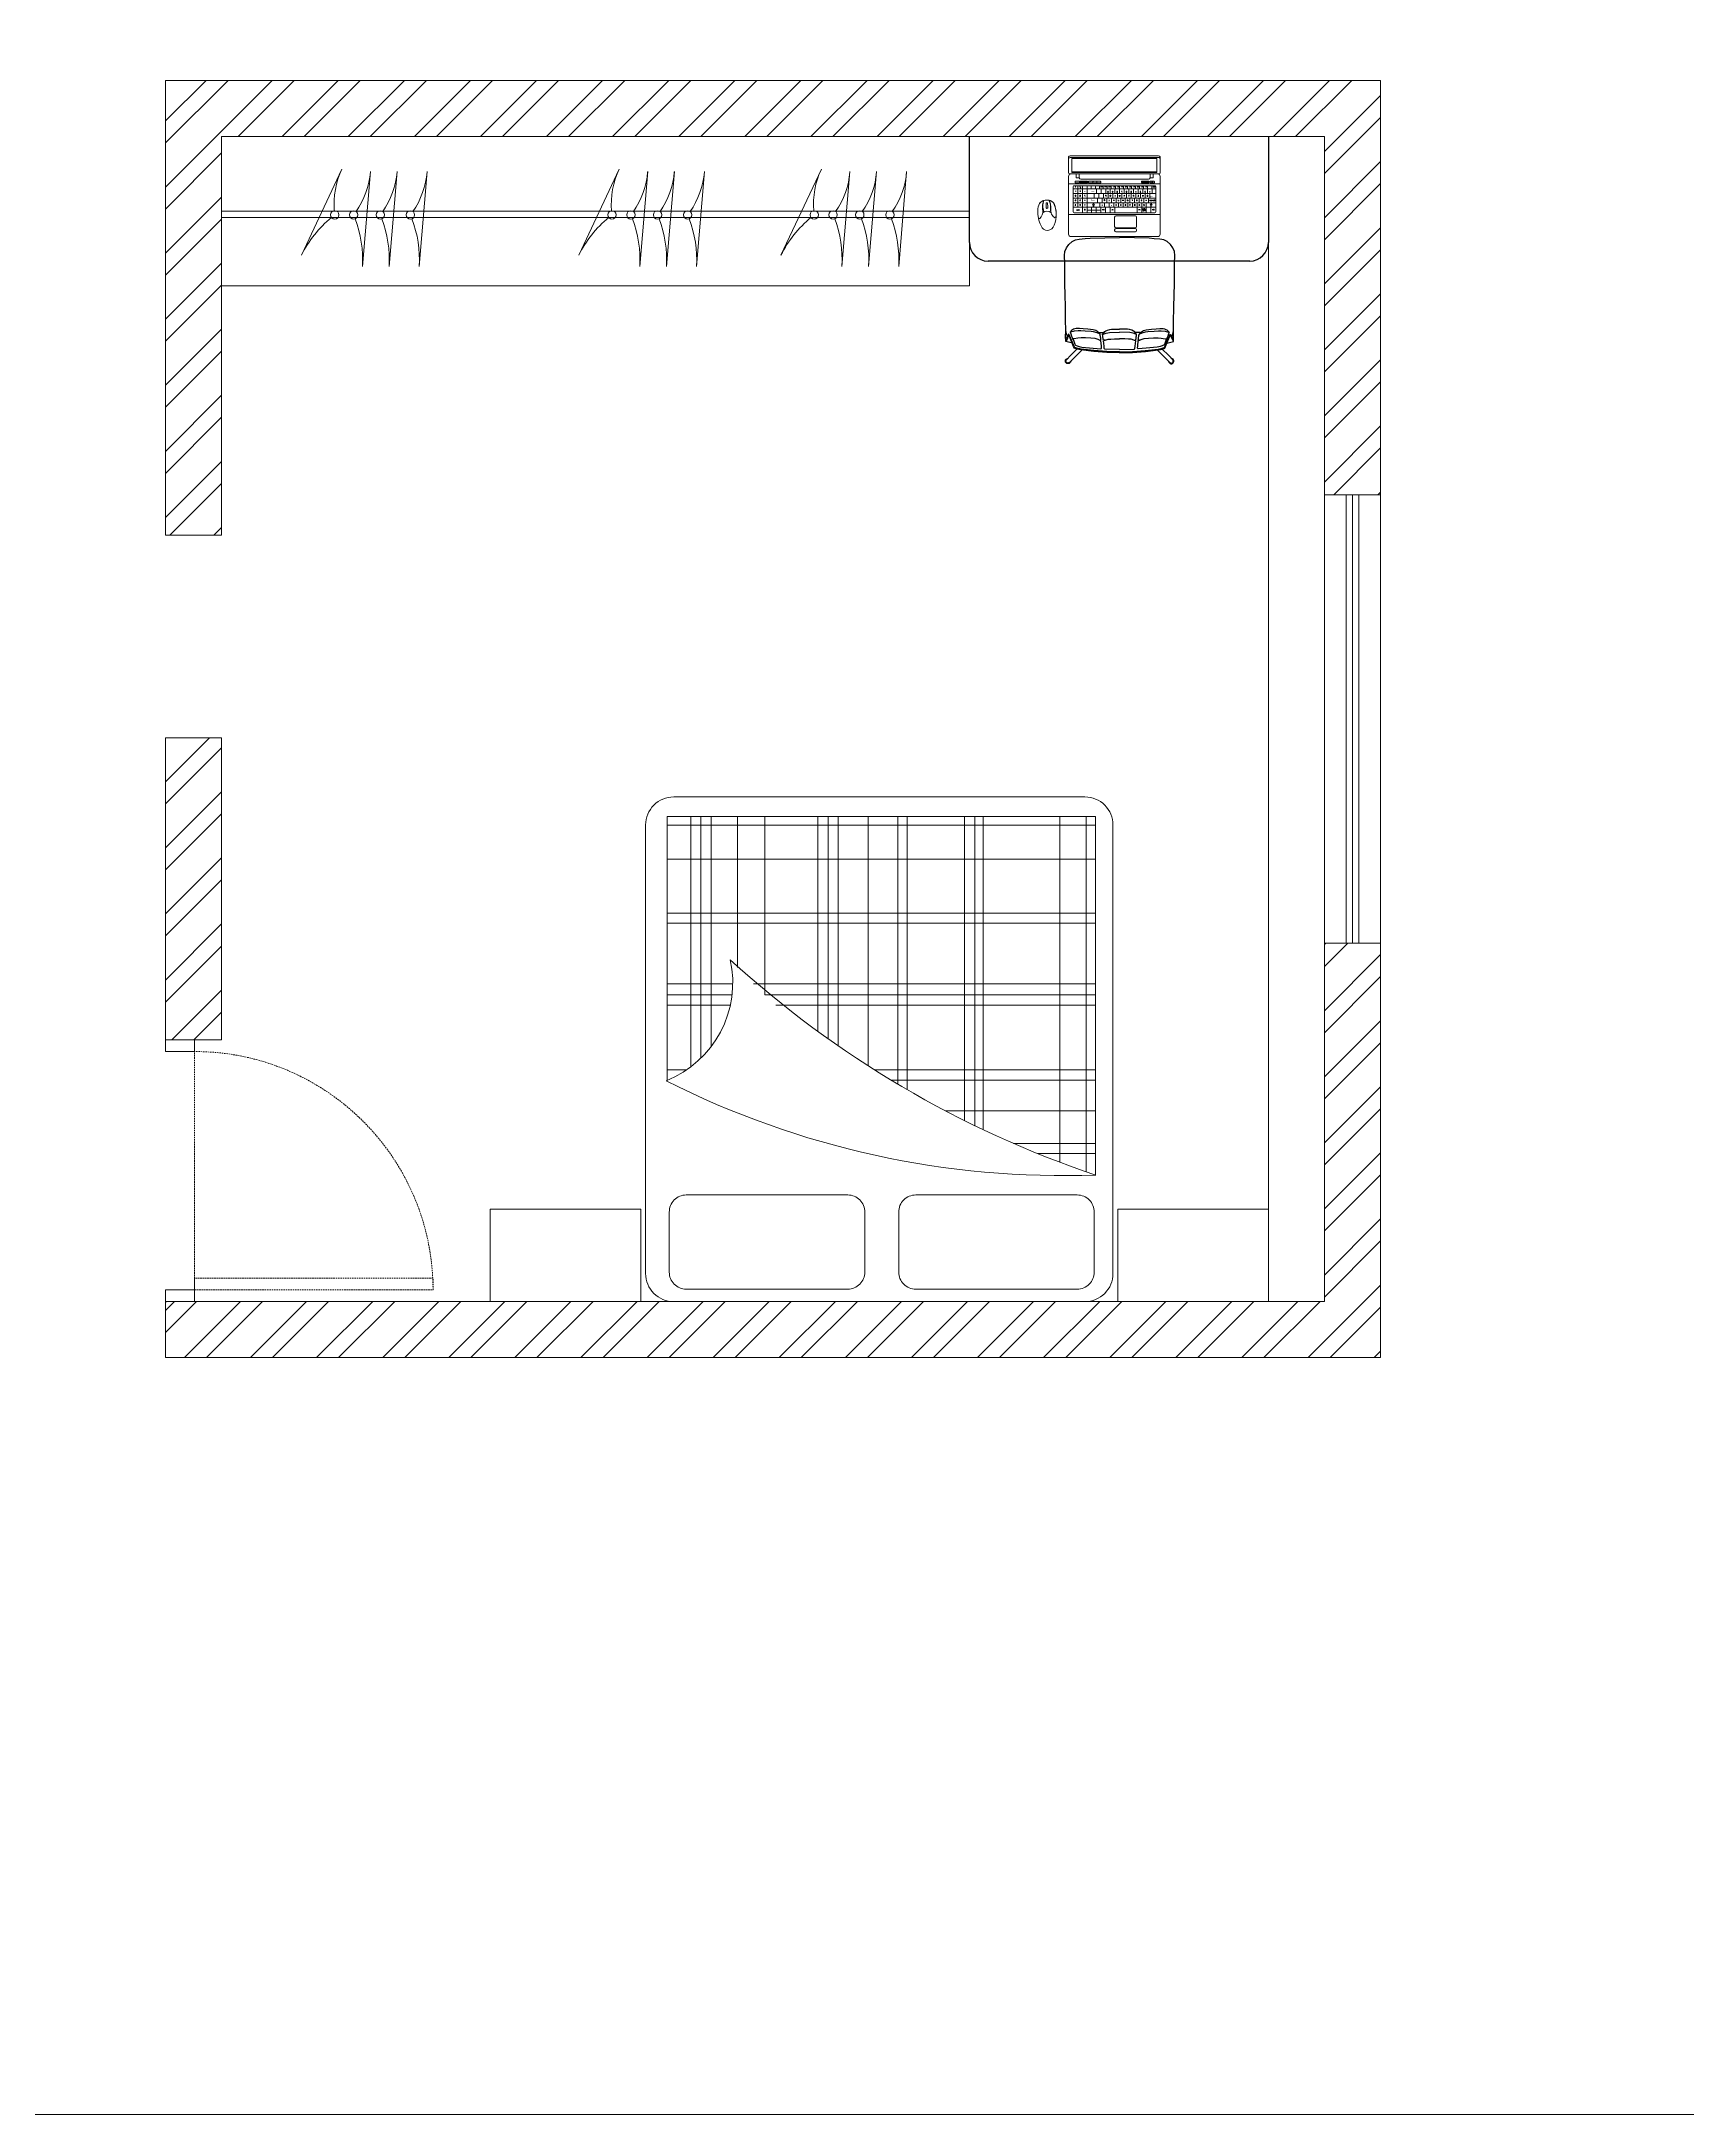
# Model space of a CAD drawing. Header units: inches. Extents: x 15448 to 46480, y -8154 to 0.
# Drawn here: x 16640.1 to 16904.2, y -4221.5 to -3888.8 of the extents above; entities that cross this region are included whole.
import ezdxf
from ezdxf.enums import TextEntityAlignment as Align

# ---------------------------------------------------------------- set-up
doc = ezdxf.new("R2010")
doc.units = ezdxf.units.IN
doc.header["$MEASUREMENT"] = 0
doc.linetypes.add('DASHED2', pattern=[0.375, 0.25, -0.125])
doc.linetypes.add('HIDDEN', pattern=[0.375, 0.25, -0.125])
for name, color, linetype in [('.', 30, 'Continuous'), ('A-Door-Frame', 1, 'Continuous'), ('A-Door-Swing', 8, 'HIDDEN'), ('IEL-HATCH-002', 7, 'Continuous'), ('line_cad-block.com', 250, 'Continuous')]:
    doc.layers.add(name, color=color, linetype=linetype)
doc.layers.add('Furniture', color=251, linetype='Continuous', lineweight=18)
doc.layers.add('ROD', color=7, linetype='Continuous', lineweight=9)
doc.styles.add('Romand', font='romand.shx', dxfattribs={"bigfont": '@extfont2.shx'})
pattern_1 = [(225, (33240.967, -7816.025), (5.303301, -5.303301), []), (225, (33237.4315, -7816.025), (5.303301, -5.303301), [])]

# ---------------------------------------------------------------- blocks, each defined once
blk = doc.blocks.new('IUYGTFDX')
at = {"color": 0, "lineweight": 5}
for p, q in [((16404, -3725), (16428.17, -3725)), ((16404, -3739.85), (16404, -3725)), ((16428.17, -3725), (16428.17, -3739.85)), ((16528.9, -3725), (16504.73, -3725)), ((16504.73, -3725), (16504.73, -3739.85)), ((16528.9, -3739.85), (16528.9, -3725)), ((16428.17, -3739.85), (16404, -3739.85)), ((16504.73, -3739.85), (16528.9, -3739.85)), ((16433.24, -3802.83), (16433.24, -3745.84)), ((16441, -3748.75), (16431.74, -3748.75)), ((16437.49, -3802.83), (16437.49, -3747.37)), ((16444.93, -3750.39), (16431.74, -3750.39)), ((16449.78, -3802.83), (16449.78, -3752.59)), ((16455.8, -3755.59), (16431.74, -3755.59)), ((16451.14, -3802.83), (16451.14, -3753.25)), ((16452.79, -3802.83), (16452.79, -3754.05)), ((16461.96, -3802.83), (16461.96, -3759)), ((16464.53, -3760.52), (16431.74, -3760.52)), ((16467.19, -3762.17), (16431.74, -3762.17)), ((16463.46, -3802.83), (16463.46, -3759.88)), ((16468.25, -3802.83), (16468.25, -3762.84)), ((16496.72, -3802.83), (16496.72, -3762.67)), ((16500.48, -3762.17), (16497.42, -3762.17)), ((16500.48, -3760.52), (16500.46, -3760.52)), ((16473.04, -3802.83), (16473.04, -3766.04)), ((16493.43, -3802.83), (16493.43, -3765.95)), ((16495.08, -3802.83), (16495.08, -3764.08)), ((16474.68, -3802.83), (16474.68, -3767.19)), ((16476.33, -3802.83), (16476.33, -3768.38)), ((16483.08, -3772.57), (16431.74, -3772.57)), ((16500.48, -3772.57), (16490.37, -3772.57)), ((16484.82, -3774.22), (16431.74, -3774.22)), ((16486.63, -3776), (16431.74, -3776)), ((16484.81, -3802.83), (16484.81, -3774.21)), ((16500.48, -3776), (16489.97, -3776)), ((16500.48, -3774.22), (16490.09, -3774.22)), ((16489.19, -3802.83), (16489.19, -3778.62)), ((16500.48, -3785.72), (16431.74, -3785.72)), ((16500.48, -3787.36), (16431.74, -3787.36)), ((16500.48, -3795.99), (16431.74, -3795.99)), ((16500.48, -3801.47), (16431.74, -3801.47))]:
    blk.add_line(p, q, dxfattribs=at)
for points in [[(16503.95, -3729.5, 0.414214), (16499.45, -3725), (16433.45, -3725, 0.414214), (16428.95, -3729.5), (16428.95, -3801.5, 0.414214), (16433.45, -3806), (16499.45, -3806, 0.414214), (16503.95, -3801.5)], [(16460.6, -3726.99, -0.414214), (16463.34, -3729.73), (16463.34, -3739.37, -0.414214), (16460.6, -3742.11), (16434.68, -3742.11, -0.414214), (16431.95, -3739.37), (16431.95, -3729.73, -0.414214), (16434.68, -3726.99)], [(16497.43, -3726.99, -0.414214), (16500.16, -3729.73), (16500.16, -3739.37, -0.414214), (16497.43, -3742.11), (16471.51, -3742.11, -0.414214), (16468.77, -3739.37), (16468.77, -3729.73, -0.414214), (16471.51, -3726.99)], [(16500.67, -3760.44, 0.366781), (16490.36, -3779.87, 0.104955), (16431.69, -3745.31, -0.12695)]]:
    blk.add_lwpolyline(points, format="xyb", close=True, dxfattribs=at)
blk.add_lwpolyline([(16500.48, -3760.33), (16500.48, -3802.83), (16431.74, -3802.83), (16431.74, -3745.3)], dxfattribs=at)
blk = doc.blocks.new('laptop_top')
at = {"color": 0, "linetype": 'ByBlock', "lineweight": -2}
for p, q in [((-141.9, 213.4), (-141.9, 228.3)), ((-130.5, 213.4), (-130.5, 228.3)), ((127.9, 213.4), (127.9, 228.3)), ((139.3, 213.4), (139.3, 228.3)), ((-166.7, 219.4), (-166.7, 8.9)), ((-166.7, 191.6), (166.7, 191.6)), ((-151.2, 90.5), (-151.2, 181.8)), ((149.5, 174.2), (-151.2, 174.2)), ((149.5, 157.3), (-151.2, 157.3)), ((-147.7, 185.3), (145.9, 185.3)), ((-130.5, 213.4), (-141.9, 213.4)), ((-138.1, 200.9), (-138.1, 198.1)), ((-137.7, 174.2), (-137.7, 157.3)), ((-136.4, 185.3), (-136.4, 174.2)), ((-129.5, 157.3), (-129.5, 140.4)), ((-121.1, 185.3), (-121.1, 174.2)), ((-120.8, 174.2), (-120.8, 157.3)), ((-112.6, 157.3), (-112.6, 140.4)), ((-106.7, 185.3), (-106.7, 174.2)), ((-103.9, 174.2), (-103.9, 157.3)), ((-95.7, 157.3), (-95.7, 140.4)), ((-91.4, 185.3), (-91.4, 174.2)), ((-87, 174.2), (-87, 157.3)), ((-78.8, 157.3), (-78.8, 140.4)), ((-77.4, 185.3), (-77.4, 174.2)), ((-70.1, 174.2), (-70.1, 157.3)), ((-63, 185.3), (-63, 174.2)), ((-61.9, 157.3), (-61.9, 140.4)), ((-53.2, 174.2), (-53.2, 157.3)), ((-47.7, 185.3), (-47.7, 174.2)), ((-45, 157.3), (-45, 140.4)), ((-36.3, 174.2), (-36.3, 157.3)), ((-33.3, 185.3), (-33.3, 174.2)), ((-28.1, 157.3), (-28.1, 140.4)), ((-19.4, 174.2), (-19.4, 157.3)), ((-19.3, 185.3), (-19.3, 174.2)), ((-11.2, 157.3), (-11.2, 140.4)), ((-4.4, 185.3), (-4.4, 174.2)), ((-2.5, 174.2), (-2.5, 157.3)), ((5.7, 157.3), (5.7, 140.4)), ((10.9, 185.3), (10.9, 174.2)), ((14.4, 174.2), (14.4, 157.3)), ((22.6, 157.3), (22.6, 140.4)), ((25.7, 185.3), (25.7, 174.2)), ((31.3, 174.2), (31.3, 157.3)), ((39.5, 157.3), (39.5, 140.4)), ((40.1, 185.3), (40.1, 174.2)), ((48.2, 174.2), (48.2, 157.3)), ((54.1, 185.3), (54.1, 174.2)), ((56.4, 157.3), (56.4, 140.4)), ((63.4, 201.6), (63.4, 195.3)), ((65.1, 174.2), (65.1, 157.3)), ((69, 185.3), (69, 174.2)), ((73.2, 157.3), (73.2, 140.4)), ((84.3, 185.3), (84.3, 174.2)), ((98.7, 185.3), (98.7, 87)), ((115.7, 185.3), (115.7, 87)), ((139.3, 213.4), (127.9, 213.4)), ((132.6, 185.3), (132.6, 106.6)), ((149.5, 181.8), (149.5, 90.5)), ((166.7, 219.4), (166.7, 8.9)), ((-166.7, 80.1), (166.7, 80.1)), ((149.5, 140.4), (-151.2, 140.4)), ((149.5, 123.5), (-151.2, 123.5)), ((149.5, 106.6), (-151.2, 106.6)), ((145.9, 87), (-147.7, 87)), ((-133.5, 106.6), (-133.5, 87)), ((-124.7, 140.4), (-124.7, 123.5)), ((-116.6, 123.5), (-116.6, 106.6)), ((-116.6, 106.6), (-116.6, 87)), ((-107.8, 140.4), (-107.8, 123.5)), ((-99.8, 123.5), (-99.8, 106.6)), ((-99.8, 106.6), (-99.8, 87)), ((-90.9, 140.4), (-90.9, 123.5)), ((-82.9, 123.5), (-82.9, 106.6)), ((-82.9, 106.6), (-82.9, 87)), ((-74, 140.4), (-74, 123.5)), ((-66, 123.5), (-66, 106.6)), ((-57.1, 140.4), (-57.1, 123.5)), ((-49.1, 123.5), (-49.1, 106.6)), ((-40.2, 140.4), (-40.2, 123.5)), ((-32.2, 123.5), (-32.2, 106.6)), ((-23.3, 140.4), (-23.3, 123.5)), ((-15.3, 123.5), (-15.3, 106.6)), ((-6.4, 140.4), (-6.4, 123.5)), ((-2.1, 106.6), (-2.1, 87)), ((1.6, 123.5), (1.6, 106.6)), ((10.5, 140.4), (10.5, 123.5)), ((14.8, 106.6), (14.8, 87)), ((18.5, 123.5), (18.5, 106.6)), ((27.4, 140.4), (27.4, 123.5)), ((31.7, 106.6), (31.7, 87)), ((35.4, 123.5), (35.4, 106.6)), ((44.3, 140.4), (44.3, 123.5)), ((48.6, 106.6), (48.6, 87)), ((48.6, 96.8), (98.7, 96.8)), ((52.3, 123.5), (52.3, 106.6)), ((61.2, 140.4), (61.2, 123.5)), ((65.5, 106.6), (65.5, 87)), ((82.4, 106.6), (82.4, 87)), ((157.8, 0), (-157.8, 0)), ((-81.4, 36.5), (-81.4, 70.6)), ((-81.4, 24.5), (-81.4, 21.6)), ((-77, 75.1), (-5.8, 75.1)), ((-77, 32.1), (-5.8, 32.1)), ((-77, 29), (-5.8, 29)), ((-77, 17.1), (-5.8, 17.1)), ((-1.3, 70.6), (-1.3, 36.5)), ((-1.3, 24.5), (-1.3, 21.6))]:
    blk.add_line(p, q, dxfattribs=at)
for points in [[(-166.7, 231.4), (-166.7, 290.5)], [(-160.5, 293.6), (160.5, 293.6)], [(160.5, 288.1), (-160.5, 288.1)], [(160.5, 228.3), (-160.5, 228.3)], [(154.8, 235.9), (-154.8, 235.9)], [(166.7, 290.5), (166.7, 231.4)], [(-124.4, 208.6), (121.8, 208.6)]]:
    blk.add_lwpolyline(points, dxfattribs=at)
for points in [[(-154.8, 284.6), (-154.8, 233.5), (154.8, 233.5), (154.8, 284.6), (-154.8, 284.6)], [(37.3, 129.7), (34.5, 133.5), (34.5, 129.7), (34.3, 129.7), (34.3, 134.2), (37.1, 130.3), (37.1, 134.2), (37.3, 134.2), (37.3, 129.7)], [(34.5, 134.6), (35, 135), (35.5, 135), (36.1, 134.6), (36.7, 134.6), (36.9, 134.8), (37.1, 134.8), (36.7, 134.4), (36.1, 134.4), (35.5, 134.8), (35, 134.8), (34.7, 134.6), (34.5, 134.6)]]:
    blk.add_lwpolyline(points, close=True, dxfattribs=at)
for points in [[(-143.7, 201.6), (-132.5, 201.6, -0.414214), (-129.9, 198.9), (-129.9, 197.9, -0.414214), (-132.5, 195.3), (-143.7, 195.3, -0.414214), (-146.4, 197.9), (-146.4, 198.9, -0.414214)], [(-124.2, 201.6), (-100.8, 201.6, -0.414214), (-99.6, 200.4), (-99.6, 200.4, -0.414214), (-100.8, 199.2), (-124.2, 199.2, -0.414214), (-125.4, 200.4), (-125.4, 200.4, -0.414214)], [(-124.2, 197.7), (-100.8, 197.7, -0.414214), (-99.6, 196.5), (-99.6, 196.5, -0.414214), (-100.8, 195.3), (-124.2, 195.3, -0.414214), (-125.4, 196.5), (-125.4, 196.5, -0.414214)], [(51.6, 201.6), (91.9, 201.6, -0.414214), (94.6, 198.9), (94.6, 197.9, -0.414214), (91.9, 195.3), (51.6, 195.3, -0.414214), (48.9, 197.9), (48.9, 198.9, -0.414214)], [(99.1, 201.6), (122.6, 201.6, -0.414214), (123.8, 200.4), (123.8, 200.4, -0.414214), (122.6, 199.2), (99.1, 199.2, -0.414214), (97.9, 200.4), (97.9, 200.4, -0.414214)], [(99.1, 197.7), (122.6, 197.7, -0.414214), (123.8, 196.5), (123.8, 196.5, -0.414214), (122.6, 195.3), (99.1, 195.3, -0.414214), (97.9, 196.5), (97.9, 196.5, -0.414214)], [(129, 201.6), (140.2, 201.6, -0.414214), (142.9, 198.9), (142.9, 197.9, -0.414214), (140.2, 195.3), (129, 195.3, -0.414214), (126.4, 197.9), (126.4, 198.9, -0.414214)], [(-108.4, 97.7, 0.301668), (-112.5, 98), (-113.5, 94.3, -0.301668), (-109.5, 94)], [(-107.2, 101.9, 0.301668), (-111.2, 102.2), (-112.3, 98.5, -0.301668), (-108.2, 98.2)], [(-103.7, 97.1, -0.279065), (-107.8, 97.3), (-108.9, 93.7, 0.279065), (-104.8, 93.5)], [(-102.5, 101.3, -0.279065), (-106.6, 101.6), (-107.7, 97.9, 0.279065), (-103.6, 97.7)]]:
    blk.add_lwpolyline(points, format="xyb", close=True, dxfattribs=at)
for points, format in [([(-131.8, 152.9, 0.445, 0.445, 0), (-136.3, 152.9, 3.56, 0, 0), (-139.7, 152.9, 0, 0, 0)], "xyseb"), ([(-130.5, 213.4, 0.381204), (-124.4, 208.6, -0.067107)], "xyb"), ([(83.2, 165.8, 0.89, 0.89, 0), (75.8, 165.8, 2.67, 0, 0), (70.5, 165.8, 0, 0, 0)], "xyseb"), ([(75.6, 201.6, -0.414214), (78.3, 198.9), (78.3, 197.9, -0.414214), (75.6, 195.3)], "xyb"), ([(127.9, 213.4, -0.381204), (121.8, 208.6, 0.067107)], "xyb"), ([(-139.7, 144.8, 0.445, 0.445, 0), (-135.2, 144.8, 3.56, 0, 0), (-131.8, 144.8, 0, 0, 0)], "xyseb"), ([(-133.1, 115.2), (-133.1, 109.9, -0.414214), (-133.2, 109.7), (-134.7, 109.7, -0.414214), (-134.8, 109.9), (-134.8, 115.2), (-137.3, 115.2, -0.606815), (-137.4, 115.5), (-134.1, 120.3, -0.520567), (-133.8, 120.3), (-130.5, 115.5, -0.606815), (-130.6, 115.2), (-133.1, 115.2)], "xyb"), ([(60, 91.9, 0.312, 0.312, 0), (56.9, 91.9, 2.49, 0, 0), (54.5, 91.9, 0, 0, 0)], "xyseb"), ([(81.6, 136.9, 0.89, 0.89, 0), (81.6, 130.5, 0.89, 0.89, 0), (75.8, 130.5, 3.56, 0, 0), (70.5, 130.5, 0, 0, 0)], "xyseb"), ([(76.4, 115.2), (76.4, 109.9, -0.414214), (76.2, 109.7), (74.8, 109.7, -0.414214), (74.6, 109.9), (74.6, 115.2), (72.2, 115.2, -0.606815), (72, 115.5), (75.4, 120.3, -0.520567), (75.7, 120.3), (79, 115.5, -0.606815), (78.9, 115.2), (76.4, 115.2)], "xyb"), ([(74, 99.1, 0.312, 0.312, 0), (74, 102.3, 2.49, 0, 0), (74, 104.7, 0, 0, 0)], "xyseb"), ([(74, 94.4, 0.312, 0.312, 0), (74, 91.2, 2.49, 0, 0), (74, 88.9, 0, 0, 0)], "xyseb"), ([(87.9, 91.9, 0.312, 0.312, 0), (91.1, 91.9, 2.49, 0, 0), (93.5, 91.9, 0, 0, 0)], "xyseb")]:
    blk.add_lwpolyline(points, format=format, dxfattribs=at)
at = {"color": 0, "linetype": 'ByBlock', "lineweight": -2, "const_width": 0.445}
for points in [[(-139.7, 151), (-139.7, 154.8)], [(-131.8, 142.9), (-131.8, 146.6)]]:
    blk.add_lwpolyline(points, dxfattribs=at)
at = {"color": 0, "linetype": 'ByBlock', "lineweight": -2}
blk.add_circle((-138.1, 198.1), 1.38, dxfattribs=at)
for centre, radius, start, end in [((-157.8, 219.4), 8.9, 90, 180), ((157.8, 219.4), 8.9, 0, 90), ((-147.7, 181.8), 3.56, 90, 180), ((145.9, 181.8), 3.56, 0, 90), ((-147.7, 90.5), 3.56, 180, 270), ((145.9, 90.5), 3.56, 270, 0), ((-157.8, 8.9), 8.9, 180, 270), ((-77, 70.6), 4.45, 90, 180), ((-77, 36.5), 4.45, 180, 270), ((-77, 24.5), 4.45, 90, 180), ((-77, 21.6), 4.45, 180, 270), ((-5.8, 70.6), 4.45, 0, 90), ((-5.8, 36.5), 4.45, 270, 0), ((-5.8, 24.5), 4.45, 0, 90), ((-5.8, 21.6), 4.45, 270, 0), ((157.8, 8.9), 8.9, 270, 0)]:
    blk.add_arc(centre, radius, start, end, dxfattribs=at)
for centre, major_axis, start_param, end_param in [((-160.5, 290.5), (6.23, 0), 1.570796, 3.141593), ((-160.5, 285), (6.23, 0), 1.570796, 3.141593), ((-160.5, 231.4), (-6.23, 0), 0, 1.570796), ((160.5, 290.5), (-6.23, 0), 3.141593, 4.712389), ((160.5, 285), (-6.23, 0), 3.141593, 4.712389)]:
    blk.add_ellipse(centre, major_axis=major_axis, ratio=0.5, start_param=start_param, end_param=end_param, dxfattribs=at)
at = {"color": 0, "linetype": 'ByBlock', "lineweight": -2, "extrusion": (0, 0, -1)}
blk.add_ellipse((160.5, 231.4), major_axis=(6.23, 0), ratio=0.5, start_param=0, end_param=1.570796, dxfattribs=at)
at = {"color": 0, "linetype": 'ByBlock', "lineweight": -2, "style": 'Romand'}
for s, height, p in [('Esc', 3.56, (-148.8, 181.8)), ('F1', 3.12, (-119.1, 181.8)), ('F2', 3.12, (-104.7, 181.8)), ('F3', 3.12, (-89.4, 181.8)), ('F4', 3.12, (-75.4, 181.8)), ('F5', 3.12, (-61, 181.8)), ('F6', 3.12, (-45.7, 181.8)), ('F7', 3.12, (-31.3, 181.8)), ('F8', 3.12, (-17.3, 181.8)), ('F9', 3.12, (-2.5, 181.8)), ('F10', 3.12, (12.8, 181.8)), ('F11', 3.12, (27.7, 181.8)), ('F12', 3.12, (42.1, 181.8))]:
    blk.add_text(s, height=height, dxfattribs=at).set_placement(p, align=Align.MIDDLE_LEFT)
for s, height, p in [('1', 4.45, (-129.2, 162.9)), ('Q', 4.45, (-121.1, 148.8)), ('2', 4.45, (-112.3, 162.9)), ('W', 4.45, (-104.2, 148.8)), ('3', 4.45, (-95.4, 162.9)), ('E', 4.45, (-87.3, 148.8)), ('4', 4.45, (-78.5, 162.9)), ('R', 4.45, (-70.4, 148.8)), ('5', 4.45, (-61.6, 162.9)), ('T', 4.45, (-53.5, 148.8)), ('6', 4.45, (-44.7, 162.9)), ('Y', 4.45, (-36.6, 148.8)), ('7', 4.45, (-27.8, 162.9)), ('U', 4.45, (-19.7, 148.8)), ('8', 4.45, (-10.9, 162.9)), ('I', 4.45, (-2.8, 148.8)), ('9', 4.45, (6, 162.9)), ('O', 4.45, (14.1, 148.8)), ('0', 4.45, (22.9, 162.9)), ('P', 4.45, (31, 148.8)), ('7', 4.45, (107.2, 148.8)), ('.', 4.45, (107.2, 165.8)), ('/', 4.45, (124.1, 179.8)), ('+', 4.45, (124.1, 165.8)), ('8', 4.45, (124.1, 148.8)), ('-', 4.45, (141, 165.8)), ('9', 4.45, (141, 148.8)), ('*', 4.45, (141, 179.8)), ('Cap Lock', 3.12, (-138, 131.9)), ('Ctrl', 3.12, (-142, 98.1)), ('A', 4.45, (-116.3, 131.9)), ('Z', 4.45, (-108.2, 115)), ('S', 4.45, (-99.4, 131.9)), ('Alt', 3.12, (-91.3, 98.1)), ('X', 4.45, (-91.3, 115)), ('D', 4.45, (-82.5, 131.9)), ('C', 4.45, (-74.4, 115)), ('F', 4.45, (-65.6, 131.9)), ('V', 4.45, (-57.5, 115)), ('G', 4.45, (-48.7, 131.9)), ('B', 4.45, (-40.6, 115)), ('H', 4.45, (-31.8, 131.9)), ('N', 4.45, (-23.7, 115)), ('J', 4.45, (-14.9, 131.9)), ('M', 4.45, (-6.8, 115)), ('K', 4.45, (2, 131.9)), ('Alt', 3.12, (6.4, 98.1)), (',', 4.45, (10.1, 115)), ('L', 4.45, (18.9, 131.9)), ('.', 4.45, (27, 115)), ('Ctrl', 3.12, (40.2, 98.1)), ('-', 4.45, (43.9, 115)), ('4', 4.45, (107.2, 131.9)), ('0', 4.45, (107.2, 98.1)), ('1', 4.45, (107.2, 115)), ('5', 4.45, (124.1, 131.9)), ('2', 4.45, (124.1, 115)), ('Enter', 3.12, (132.6, 96.8)), ('3', 4.45, (141, 115)), ('6', 4.45, (141, 131.9))]:
    blk.add_text(s, height=height, dxfattribs=at).set_placement(p, align=Align.MIDDLE_CENTER)
blk = doc.blocks.new('98UYTFRD')
at = {"color": 0}
for p, q in [((16407, -3892), (16449, -3892)), ((16404, -3912), (16404, -3895)), ((16452, -3895), (16452, -3912))]:
    blk.add_line(p, q, dxfattribs=at)
at = {"color": 0, "lineweight": 9}
for points in [[(16439.65, -3901.77, -0.241004), (16438.49, -3901.36, -0.217003), (16438.4, -3897.76, -0.752527), (16440.5, -3897.66, -0.115399), (16441.01, -3900.1, -0.099122), (16440.76, -3901.25, -0.240483), (16439.65, -3901.77)], [(16439.18, -3901.75, -0.055019), (16438.96, -3900.97, -0.050601), (16438.91, -3900.24, 0.084687), (16438.87, -3899.76, 0.175899), (16438.35, -3898.99, 0.569307), (16438.1, -3899.09, 0.064428), (16438.11, -3900.12, 0.081238), (16438.49, -3901.36, 0.150456), (16439.18, -3901.75)], [(16440.1, -3901.7, 0.071754), (16440.26, -3900.74, 0.043169), (16440.22, -3900.11, -0.269309), (16440.71, -3898.85, -0.36617), (16440.91, -3898.91, -0.160325), (16440.76, -3901.25, -0.150096), (16440.11, -3901.7)], [(16440.04, -3901.72, 0.141108), (16440.12, -3900.21, -0.211379), (16440.21, -3899.75, -0.412702), (16438.87, -3899.76, -0.176997), (16438.99, -3900.27, 0.141094), (16439.22, -3901.76, 0.080592), (16439.65, -3901.77, 0.075205), (16440.04, -3901.72)], [(16439.43, -3900.69), (16439.47, -3901.3, 0.837339), (16439.69, -3901.25), (16439.66, -3900.55, 1), (16439.43, -3900.56)]]:
    blk.add_lwpolyline(points, format="xyb", close=True, dxfattribs=at)
at = {"color": 0}
for centre, start, end in [((16407, -3895), 90, 180), ((16449, -3895), 0, 90)]:
    blk.add_arc(centre, 3, start, end, dxfattribs=at)
at = {"layer": 'line_cad-block.com', "color": 0}
for points in [[(16420.1, -3875.99), (16420.05, -3875.92), (16419.96, -3875.76), (16419.89, -3875.65), (16419.79, -3875.57), (16419.66, -3875.53), (16419.53, -3875.53), (16419.41, -3875.57), (16419.3, -3875.65), (16419.23, -3875.75), (16419.19, -3875.88), (16419.19, -3876.02), (16419.23, -3876.13), (16419.3, -3876.24), (16419.44, -3876.32), (16419.62, -3876.43)], [(16421.82, -3877.71), (16419.83, -3875.72), (16419.71, -3875.64), (16419.64, -3875.62), (16419.54, -3875.62), (16419.47, -3875.65), (16419.37, -3875.72), (16419.31, -3875.8), (16419.27, -3875.89), (16419.28, -3875.98), (16419.3, -3876.08), (16419.35, -3876.16), (16420.06, -3876.87), (16421.03, -3877.87)], [(16433.96, -3877.72), (16435.95, -3875.73), (16436.07, -3875.65), (16436.14, -3875.63), (16436.24, -3875.63), (16436.31, -3875.66), (16436.41, -3875.73), (16436.47, -3875.81), (16436.51, -3875.9), (16436.5, -3875.99), (16436.48, -3876.09), (16436.42, -3876.17), (16435.72, -3876.88), (16434.75, -3877.87)], [(16435.67, -3876), (16435.73, -3875.93), (16435.82, -3875.77), (16435.88, -3875.66), (16435.99, -3875.58), (16436.11, -3875.54), (16436.25, -3875.54), (16436.37, -3875.58), (16436.48, -3875.66), (16436.55, -3875.76), (16436.59, -3875.89), (16436.58, -3876.03), (16436.55, -3876.14), (16436.47, -3876.25), (16436.34, -3876.33), (16436.16, -3876.44)], [(16419.27, -3879.08), (16419.25, -3879.07), (16419.24, -3879.09), (16419.23, -3879.39), (16419.23, -3879.62), (16419.23, -3879.74), (16419.24, -3880.88)], [(16419.32, -3879.51), (16419.3, -3879.51), (16419.3, -3879.51), (16419.27, -3879.54), (16419.25, -3879.58), (16419.23, -3880.01)], [(16420.29, -3878.84), (16419.9, -3878.92), (16419.68, -3878.97), (16419.25, -3879.07)], [(16427.89, -3877.29), (16425.82, -3877.34), (16423.75, -3877.48), (16421.69, -3877.73), (16421.33, -3877.79), (16421.01, -3877.87), (16420.76, -3877.95), (16420.62, -3878.03), (16420.5, -3878.27), (16419.86, -3879.86), (16419.79, -3879.98), (16419.71, -3880.01), (16419.66, -3879.98), (16419.59, -3879.82), (16419.45, -3879.48), (16419.37, -3879.29), (16419.27, -3879.08)], [(16427.89, -3877.44), (16425.83, -3877.51), (16423.77, -3877.65), (16421.72, -3877.88), (16421.5, -3877.91), (16421.23, -3877.97), (16421.05, -3878.02), (16420.87, -3878.06), (16420.71, -3878.14), (16420.63, -3878.25), (16420.51, -3878.54), (16419.91, -3879.93), (16419.73, -3880.23), (16419.65, -3880.2), (16419.32, -3879.51)], [(16424.69, -3879.31), (16424.77, -3879.31), (16424.86, -3879.31), (16424.89, -3879.32), (16424.87, -3879.48), (16424.86, -3879.6), (16424.83, -3879.77), (16424.82, -3879.89), (16424.79, -3880.06), (16424.77, -3880.23), (16424.76, -3880.25), (16424.57, -3880.36), (16424.39, -3880.42), (16424.27, -3880.5), (16423.71, -3880.62), (16423.34, -3880.68), (16422.34, -3880.75), (16421.64, -3880.79), (16421.24, -3880.79), (16420.6, -3880.74), (16420.42, -3880.7), (16420.03, -3880.59), (16419.95, -3880.56), (16420.05, -3880.33), (16420.17, -3879.96), (16420.3, -3879.63), (16420.35, -3879.51), (16420.45, -3879.34)], [(16424.9, -3877.92), (16424.97, -3877.95), (16425, -3878), (16424.97, -3878.4), (16424.89, -3879.22), (16424.65, -3879.33), (16424.43, -3879.42), (16424.11, -3879.52), (16423.97, -3879.55), (16423.25, -3879.63), (16422.42, -3879.67), (16421.7, -3879.67), (16421.2, -3879.64), (16420.59, -3879.53), (16420.41, -3879.5), (16420.4, -3879.49), (16420.47, -3879.27), (16420.69, -3878.63), (16420.74, -3878.54), (16420.82, -3878.48), (16421.06, -3878.37), (16421.4, -3878.27), (16421.6, -3878.23), (16421.84, -3878.18), (16423.65, -3878.02), (16424.26, -3877.97), (16424.9, -3877.92)], [(16425.56, -3879.3), (16425.42, -3879.29), (16425.32, -3879.3), (16425.29, -3879.31), (16425.27, -3879.42), (16425.25, -3879.58), (16425.21, -3879.83), (16425.19, -3880.02), (16425.16, -3880.23), (16425.72, -3880.45), (16426.24, -3880.53), (16427.89, -3880.58)], [(16427.89, -3877.81), (16425.49, -3877.86), (16425.47, -3877.91), (16425.44, -3877.97), (16425.41, -3878.35), (16425.3, -3879.17), (16425.33, -3879.22), (16425.41, -3879.25), (16425.58, -3879.3), (16426.04, -3879.44), (16426.47, -3879.49), (16427.06, -3879.52), (16427.89, -3879.52)], [(16427.88, -3877.44), (16429.95, -3877.51), (16432.01, -3877.66), (16434.06, -3877.88), (16434.28, -3877.92), (16434.54, -3877.98), (16434.73, -3878.02), (16434.91, -3878.07), (16435.06, -3878.15), (16435.15, -3878.26), (16435.26, -3878.55), (16435.86, -3879.94), (16436.04, -3880.24), (16436.12, -3880.21), (16436.45, -3879.53)], [(16427.89, -3877.81), (16430.28, -3877.86), (16430.31, -3877.91), (16430.34, -3877.97), (16430.37, -3878.36), (16430.47, -3879.17), (16430.44, -3879.22), (16430.37, -3879.25), (16430.19, -3879.31), (16429.73, -3879.44), (16429.31, -3879.49), (16428.71, -3879.52), (16427.88, -3879.52)], [(16427.89, -3877.29), (16429.96, -3877.34), (16432.03, -3877.49), (16434.09, -3877.73), (16434.45, -3877.8), (16434.77, -3877.88), (16435.01, -3877.96), (16435.15, -3878.04), (16435.27, -3878.28), (16435.91, -3879.87), (16435.98, -3879.99), (16436.06, -3880.02), (16436.11, -3879.99), (16436.18, -3879.83), (16436.32, -3879.49), (16436.4, -3879.3), (16436.51, -3879.09)], [(16430.21, -3879.3), (16430.36, -3879.29), (16430.45, -3879.3), (16430.49, -3879.31), (16430.51, -3879.43), (16430.53, -3879.58), (16430.56, -3879.83), (16430.58, -3880.02), (16430.62, -3880.23), (16430.06, -3880.45), (16429.53, -3880.53), (16427.89, -3880.58)], [(16430.88, -3877.93), (16430.81, -3877.96), (16430.78, -3878.01), (16430.8, -3878.4), (16430.89, -3879.22), (16431.13, -3879.33), (16431.34, -3879.43), (16431.67, -3879.53), (16431.8, -3879.56), (16432.52, -3879.63), (16433.36, -3879.68), (16434.08, -3879.68), (16434.58, -3879.65), (16435.18, -3879.54), (16435.37, -3879.51), (16435.37, -3879.5), (16435.3, -3879.28), (16435.08, -3878.64), (16435.03, -3878.55), (16434.95, -3878.49), (16434.72, -3878.38), (16434.37, -3878.28), (16434.17, -3878.24), (16433.93, -3878.19), (16432.13, -3878.02), (16431.51, -3877.98), (16430.88, -3877.93)], [(16431.08, -3879.31), (16431, -3879.31), (16430.92, -3879.31), (16430.88, -3879.33), (16430.9, -3879.49), (16430.92, -3879.6), (16430.94, -3879.78), (16430.96, -3879.89), (16430.98, -3880.06), (16431.01, -3880.23), (16431.01, -3880.26), (16431.2, -3880.36), (16431.38, -3880.43), (16431.51, -3880.5), (16432.07, -3880.63), (16432.43, -3880.68), (16433.43, -3880.76), (16434.13, -3880.79), (16434.53, -3880.79), (16435.17, -3880.75), (16435.36, -3880.71), (16435.75, -3880.6), (16435.83, -3880.57), (16435.72, -3880.34), (16435.6, -3879.97), (16435.47, -3879.64), (16435.43, -3879.52), (16435.33, -3879.35)], [(16435.49, -3878.85), (16435.88, -3878.93), (16436.1, -3878.98), (16436.52, -3879.08)], [(16436.45, -3879.53), (16436.48, -3879.53), (16436.48, -3879.53), (16436.51, -3879.55), (16436.52, -3879.59), (16436.55, -3880.02)], [(16436.51, -3879.09), (16436.53, -3879.09), (16436.53, -3879.1), (16436.54, -3879.4), (16436.55, -3879.63), (16436.55, -3879.75), (16436.53, -3880.89)], [(16419.57, -3880.02), (16419.41, -3880.09), (16419.36, -3880.3), (16419.31, -3880.48), (16419.24, -3880.93), (16419.21, -3882.47), (16419.18, -3884.41), (16419.12, -3886.8), (16419.09, -3888.13), (16419.09, -3889.73), (16419.08, -3891.57), (16419.03, -3892.87), (16419.1, -3893.53), (16419.33, -3894.13), (16419.7, -3894.66), (16420.25, -3895.13), (16420.8, -3895.4), (16421.41, -3895.53), (16422.34, -3895.59), (16423.12, -3895.65), (16425.51, -3895.75), (16427.88, -3895.79)], [(16424.76, -3880.25), (16424.65, -3880.39), (16424.39, -3880.63), (16424.07, -3880.84), (16423.63, -3880.98), (16422.78, -3881.06), (16422.03, -3881.11), (16421.43, -3881.16), (16420.91, -3881.16), (16420.69, -3881.11), (16420.49, -3881.04), (16420.31, -3880.96), (16420.19, -3880.85), (16420.07, -3880.73), (16419.99, -3880.62), (16419.97, -3880.57)], [(16424.56, -3880.53), (16425, -3880.51)], [(16425, -3880.51), (16425.08, -3880.51), (16425.24, -3880.55), (16425.51, -3880.65)], [(16425.16, -3880.23), (16425.52, -3880.67), (16425.67, -3880.77), (16425.94, -3880.92), (16426.32, -3881.01), (16426.6, -3881.05), (16426.78, -3881.06), (16427.89, -3881.06)], [(16436.21, -3880.03), (16436.36, -3880.1), (16436.42, -3880.31), (16436.46, -3880.49), (16436.53, -3880.94), (16436.56, -3882.48), (16436.59, -3884.42), (16436.64, -3886.81), (16436.67, -3888.14), (16436.67, -3889.74), (16436.68, -3891.58), (16436.73, -3892.88), (16436.66, -3893.54), (16436.43, -3894.14), (16436.06, -3894.67), (16435.5, -3895.14), (16434.95, -3895.4), (16434.35, -3895.53), (16433.41, -3895.6), (16432.63, -3895.65), (16430.25, -3895.75), (16427.88, -3895.79)], [(16430.62, -3880.23), (16430.26, -3880.67), (16430.11, -3880.78), (16429.84, -3880.92), (16429.46, -3881.01), (16429.17, -3881.05), (16428.99, -3881.06), (16427.89, -3881.06)], [(16430.77, -3880.51), (16430.69, -3880.51), (16430.54, -3880.55), (16430.27, -3880.65)], [(16431.22, -3880.53), (16430.77, -3880.51)], [(16431.01, -3880.26), (16431.12, -3880.4), (16431.38, -3880.63), (16431.71, -3880.84), (16432.15, -3880.98), (16432.99, -3881.06), (16433.74, -3881.12), (16434.34, -3881.17), (16434.86, -3881.16), (16435.09, -3881.12), (16435.28, -3881.05), (16435.46, -3880.97), (16435.59, -3880.86), (16435.7, -3880.74), (16435.78, -3880.63), (16435.8, -3880.58)]]:
    blk.add_lwpolyline(points, dxfattribs=at)
at = {"color": 0, "lineweight": 9, "xscale": -0.044059898217101, "yscale": 0.044059898217101, "zscale": 0.044059898217101, "rotation": 180}
blk.add_blockref('laptop_top', (16428.74, -3895.93), dxfattribs=at)

msp = doc.modelspace()

# ---------------------------------------------------------------- hatches: boundary and pattern name
at = {"layer": 'IEL-HATCH-002', "lineweight": 5, "true_color": 0xed1f24, "transparency": 33554687}
h = msp.add_hatch(dxfattribs=at)
h.set_pattern_fill('ANSI32', color=240, scale=20, angle=180)
h.set_pattern_definition(pattern_1)
h.paths.add_polyline_path([(16845.97, -3961.52), (16854.97, -3961.52), (16854.97, -3895.02), (16659.97, -3895.02), (16659.97, -3968.02), (16668.97, -3968.02), (16668.97, -3904.02), (16845.97, -3904.02)])
h.paths.add_polyline_path([(16659.97, -4049.02), (16668.97, -4049.02), (16668.97, -4041.02), (16668.97, -4000.52), (16659.97, -4000.52)])
h = msp.add_hatch(dxfattribs=at)
h.set_pattern_fill('ANSI32', color=240, scale=20, angle=180)
h.set_pattern_definition(pattern_1)
h.paths.add_polyline_path([(16659.97, -4100.02), (16854.97, -4100.02), (16854.97, -4033.52), (16845.97, -4033.52), (16845.97, -4091.02), (16660.09, -4091.02), (16659.97, -4091.15)])

# ---------------------------------------------------------------- linework, layer by layer
at = {"layer": '.', "color": 0, "linetype": 'Continuous', "lineweight": 5}
msp.add_line((16660.09, -4091.02), (16659.97, -4091.15), dxfattribs=at)
at = {"color": 9, "lineweight": 5, "true_color": 0xc7c8ca}
for p, q in [((16668.97, -3916.02), (16713.47, -3916.02)), ((16713.47, -3916.02), (16757.97, -3916.02)), ((16745.92, -3916.02), (16788.97, -3916.02)), ((16668.97, -3917.02), (16713.47, -3917.02)), ((16713.47, -3917.02), (16757.97, -3917.02)), ((16745.92, -3917.02), (16788.97, -3917.02))]:
    msp.add_line(p, q, dxfattribs=at)
at = {"color": 5, "lineweight": 5}
for p, q in [((16845.97, -3961.52), (16854.97, -3961.52)), ((16849.47, -4033.52), (16849.47, -3961.52)), ((16850.47, -4033.52), (16850.47, -3961.52)), ((16851.47, -4033.52), (16851.47, -3961.52)), ((16845.97, -4033.52), (16854.97, -4033.52))]:
    msp.add_line(p, q, dxfattribs=at)
at = {"color": 0, "lineweight": 5}
for p, q in [((16668.97, -4049.02), (16659.97, -4049.02)), ((16659.97, -4091.02), (16659.97, -4100.02))]:
    msp.add_line(p, q, dxfattribs=at)
at = {"lineweight": 5}
msp.add_lwpolyline([(16312.5, -3596.5), (17975.24, -3596.5), (17975.24, -4221.5), (16312.5, -4221.5)], close=True, dxfattribs=at)
at = {"layer": 'A-Door-Frame', "color": 0, "lineweight": 5}
for p, q in [((16659.97, -4049.02), (16664.63, -4049.02)), ((16659.97, -4091.02), (16664.63, -4091.02))]:
    msp.add_line(p, q, dxfattribs=at)
for points in [[(16659.97, -4049.02), (16659.97, -4050.89), (16664.63, -4050.89), (16664.63, -4049.02)], [(16659.97, -4091.02), (16659.97, -4089.16), (16664.63, -4089.16), (16664.63, -4091.02)]]:
    msp.add_lwpolyline(points, dxfattribs=at)
at = {"layer": 'A-Door-Swing', "color": 0, "linetype": 'DASHED2', "lineweight": 5}
msp.add_line((16664.63, -4088.82), (16664.63, -4050.55), dxfattribs=at)
msp.add_lwpolyline([(16664.63, -4089.16), (16702.9, -4089.16), (16702.9, -4087.29), (16664.63, -4087.29)], close=True, dxfattribs=at)
msp.add_arc((16664.63, -4089.16), 38.27, 0, 90, dxfattribs=at)
at = {"layer": 'Furniture', "color": 133, "lineweight": 5, "true_color": 0x84cdcc}
for p, q in [((16688.27, -3909.26), (16681.78, -3923.06)), ((16732.77, -3909.26), (16726.28, -3923.06)), ((16765.22, -3909.26), (16758.73, -3923.06)), ((16692.85, -3909.67), (16691.57, -3924.87)), ((16697.13, -3909.67), (16695.85, -3924.87)), ((16701.96, -3909.67), (16700.67, -3924.87)), ((16737.35, -3909.67), (16736.07, -3924.87)), ((16741.63, -3909.67), (16740.35, -3924.87)), ((16746.46, -3909.67), (16745.17, -3924.87)), ((16769.8, -3909.67), (16768.52, -3924.87)), ((16774.09, -3909.67), (16772.8, -3924.87)), ((16778.91, -3909.67), (16777.63, -3924.87))]:
    msp.add_line(p, q, dxfattribs=at)
for centre in [(16687.12, -3916.62), (16690.16, -3916.62), (16694.44, -3916.62), (16699.27, -3916.62), (16731.62, -3916.62), (16734.66, -3916.62), (16738.94, -3916.62), (16743.77, -3916.62), (16764.08, -3916.62), (16767.11, -3916.62), (16771.39, -3916.62), (16776.22, -3916.62)]:
    msp.add_circle(centre, 0.673, dxfattribs=at)
for centre, radius, start, end in [((16700.2, -3914.88), 13.19, 154.7514, 184.6513), ((16744.7, -3914.88), 13.19, 154.7514, 184.6513), ((16777.15, -3914.88), 13.19, 154.7514, 184.6513), ((16679.7, -3908.58), 13.19, 325.3487, 355.2486), ((16683.98, -3908.58), 13.19, 325.3487, 355.2486), ((16688.81, -3908.58), 13.19, 325.3487, 355.2486), ((16724.2, -3908.58), 13.19, 325.3487, 355.2486), ((16728.48, -3908.58), 13.19, 325.3487, 355.2486), ((16733.31, -3908.58), 13.19, 325.3487, 355.2486), ((16756.66, -3908.58), 13.19, 325.3487, 355.2486), ((16760.94, -3908.58), 13.19, 325.3487, 355.2486), ((16765.76, -3908.58), 13.19, 325.3487, 355.2486), ((16698.41, -3931.43), 18.62, 129.3984, 153.3097), ((16672.98, -3923.8), 18.62, 356.6903, 20.6016), ((16677.26, -3923.8), 18.62, 356.6903, 20.6016), ((16682.09, -3923.8), 18.62, 356.6903, 20.6016), ((16742.91, -3931.43), 18.62, 129.3984, 153.3097), ((16717.48, -3923.8), 18.62, 356.6903, 20.6016), ((16721.76, -3923.8), 18.62, 356.6903, 20.6016), ((16726.59, -3923.8), 18.62, 356.6903, 20.6016), ((16775.37, -3931.43), 18.62, 129.3984, 153.3097), ((16749.93, -3923.8), 18.62, 356.6903, 20.6016), ((16754.22, -3923.8), 18.62, 356.6903, 20.6016), ((16759.04, -3923.8), 18.62, 356.6903, 20.6016)]:
    msp.add_arc(centre, radius, start, end, dxfattribs=at)
at = {"layer": 'ROD', "color": 0, "lineweight": 5}
for p, q in [((16659.97, -3895.02), (16659.97, -3968.02)), ((16659.97, -3895.02), (16854.97, -3895.02)), ((16854.97, -3895.02), (16854.97, -4100.02)), ((16668.97, -3904.02), (16668.97, -3968.02)), ((16668.97, -3904.02), (16845.97, -3904.02)), ((16788.97, -3904.02), (16788.97, -3928.02)), ((16836.97, -3904.02), (16836.97, -4091.02)), ((16845.97, -3904.02), (16845.97, -4091.02)), ((16668.97, -3928.02), (16788.97, -3928.02)), ((16659.97, -3968.02), (16668.97, -3968.02)), ((16659.97, -4000.52), (16659.97, -4049.02)), ((16668.97, -4000.52), (16659.97, -4000.52)), ((16668.97, -4000.52), (16668.97, -4041.02)), ((16668.97, -4041.02), (16668.97, -4049.02)), ((16845.97, -4091.02), (16659.97, -4091.02)), ((16659.97, -4100.02), (16854.97, -4100.02))]:
    msp.add_line(p, q, dxfattribs=at)

# ---------------------------------------------------------------- block references
at = {"lineweight": 5, "rotation": 180}
for name in ['98UYTFRD', 'IUYGTFDX']:
    msp.add_blockref(name, (33240.97, -7816.02), dxfattribs=at)

doc.saveas('drawing.dxf')
